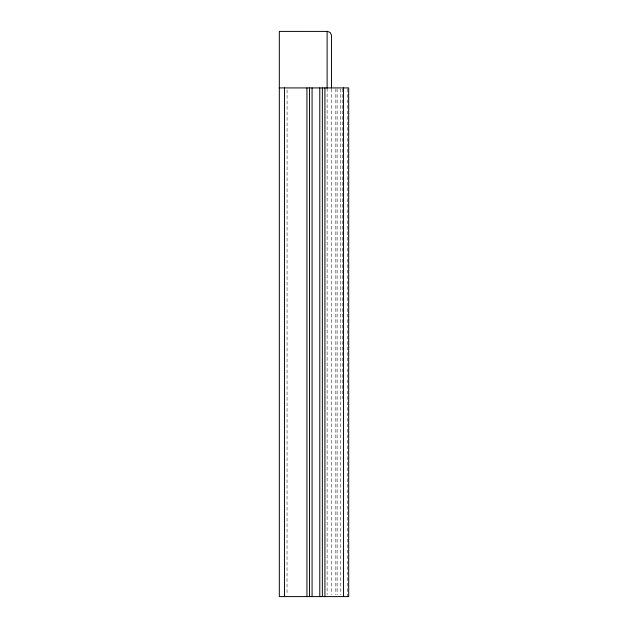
<?xml version="1.0" encoding="UTF-8"?>
<svg xmlns="http://www.w3.org/2000/svg" width="628" height="628" viewBox="0 0 628 628"><rect width="100%" height="100%" fill="white"/><g stroke="black" fill="none" stroke-linecap="round" stroke-linejoin="round"><path stroke-width="0.47" stroke-dasharray="3.14 2.35" d="M347.402 88.901L347.402 596.6M342.26 88.901L342.26 398.615M340.596 88.901L340.596 594.638M337.118 88.901L337.118 594.638M335.839 88.901L335.839 594.638M331.482 88.901L331.482 594.638M327.117 88.312L327.117 594.638M287.075 89.883L287.027 594.638"/><path stroke-width="0.94" d="M331.482 87.92L331.474 35.176L330.281 32.601L327.698 31.408L279.319 31.4L279.319 596.6L348.681 596.6L348.681 87.92L279.319 87.92M343.547 87.92L343.547 596.6M327.117 31.4L327.117 88.312M324.919 87.92L324.919 596.6M322.352 87.92L322.352 596.6M319.778 87.92L319.778 596.6M312.077 87.92L312.077 596.6M309.502 87.92L309.502 596.6M306.935 87.92L306.935 596.6M284.453 87.92L284.453 596.6"/></g></svg>
